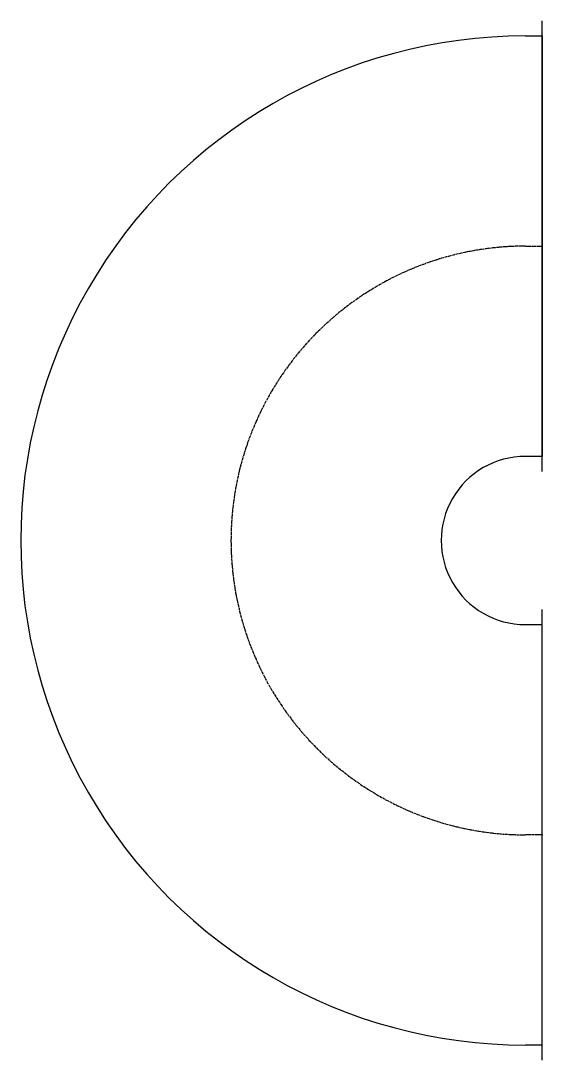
# Model space of a CAD drawing. Extents: x -20827274 to 1300756471, y -549375 to 3431892.
# Drawn here: x 1300754921 to 1300756471, y -173896 to -170806 of the extents above.
import ezdxf

# ---------------------------------------------------------------- set-up
doc = ezdxf.new("R2010")
doc.units = 0
doc.header["$LTSCALE"] = 10
doc.linetypes.add('CENTER2', pattern=[1.125, 0.75, -0.125, 0.125, -0.125])
for name, color, linetype in [('DUCT-排烟中心线', 5, 'CENTER2'), ('DUCT-排烟法兰', 4, 'Continuous'), ('DUCT-排烟管', 2, 'Continuous'), ('DUCT-排烟管端线', 4, 'Continuous')]:
    doc.layers.add(name, color=color, linetype=linetype)

msp = doc.modelspace()

# ---------------------------------------------------------------- linework, layer by layer
at = {"layer": 'DUCT-排烟中心线'}
for p, q in [((1300756420.7, -171475.8), (1300756470.7, -171475.8)), ((1300756470.7, -173225.8), (1300756420.7, -173225.8))]:
    msp.add_line(p, q, dxfattribs=at)
msp.add_arc((1300756420.6, -172350.8), 875, 89.9977, 270.0022, dxfattribs=at)
at = {"layer": 'DUCT-排烟法兰'}
for p, q in [((1300756470.8, -172145.8), (1300756470.8, -170805.8)), ((1300756470.8, -173895.8), (1300756470.8, -172555.8))]:
    msp.add_line(p, q, dxfattribs=at)
at = {"layer": 'DUCT-排烟法兰', "color": 18, "true_color": 0x000000}
for p in [(1300756470.7, -171475.8, 500), (1300756470.9, -171475.8, 500), (1300756470.7, -173225.8, 500), (1300756470.9, -173225.8, 500)]:
    msp.add_point(p, dxfattribs=at)
at = {"layer": 'DUCT-排烟管'}
for p, q in [((1300756420.7, -170850.8), (1300756470.7, -170850.8)), ((1300756470.7, -172100.8), (1300756420.7, -172100.8)), ((1300756420.7, -172600.8), (1300756470.7, -172600.8)), ((1300756470.7, -173850.8), (1300756420.7, -173850.8))]:
    msp.add_line(p, q, dxfattribs=at)
for radius, start, end in [(1500, 89.9986, 270.0013), (250, 89.9919, 270.008)]:
    msp.add_arc((1300756420.6, -172350.8), radius, start, end, dxfattribs=at)
at = {"layer": 'DUCT-排烟管', "color": 18, "true_color": 0x000000}
for p in [(1300756470.7, -171475.8, 500), (1300756470.7, -173225.8, 500)]:
    msp.add_point(p, dxfattribs=at)
at = {"layer": 'DUCT-排烟管端线'}
for p, q in [((1300756470.7, -170850.8), (1300756470.7, -172100.8)), ((1300756470.7, -173850.8), (1300756470.7, -172600.8))]:
    msp.add_line(p, q, dxfattribs=at)

doc.saveas('drawing.dxf')
